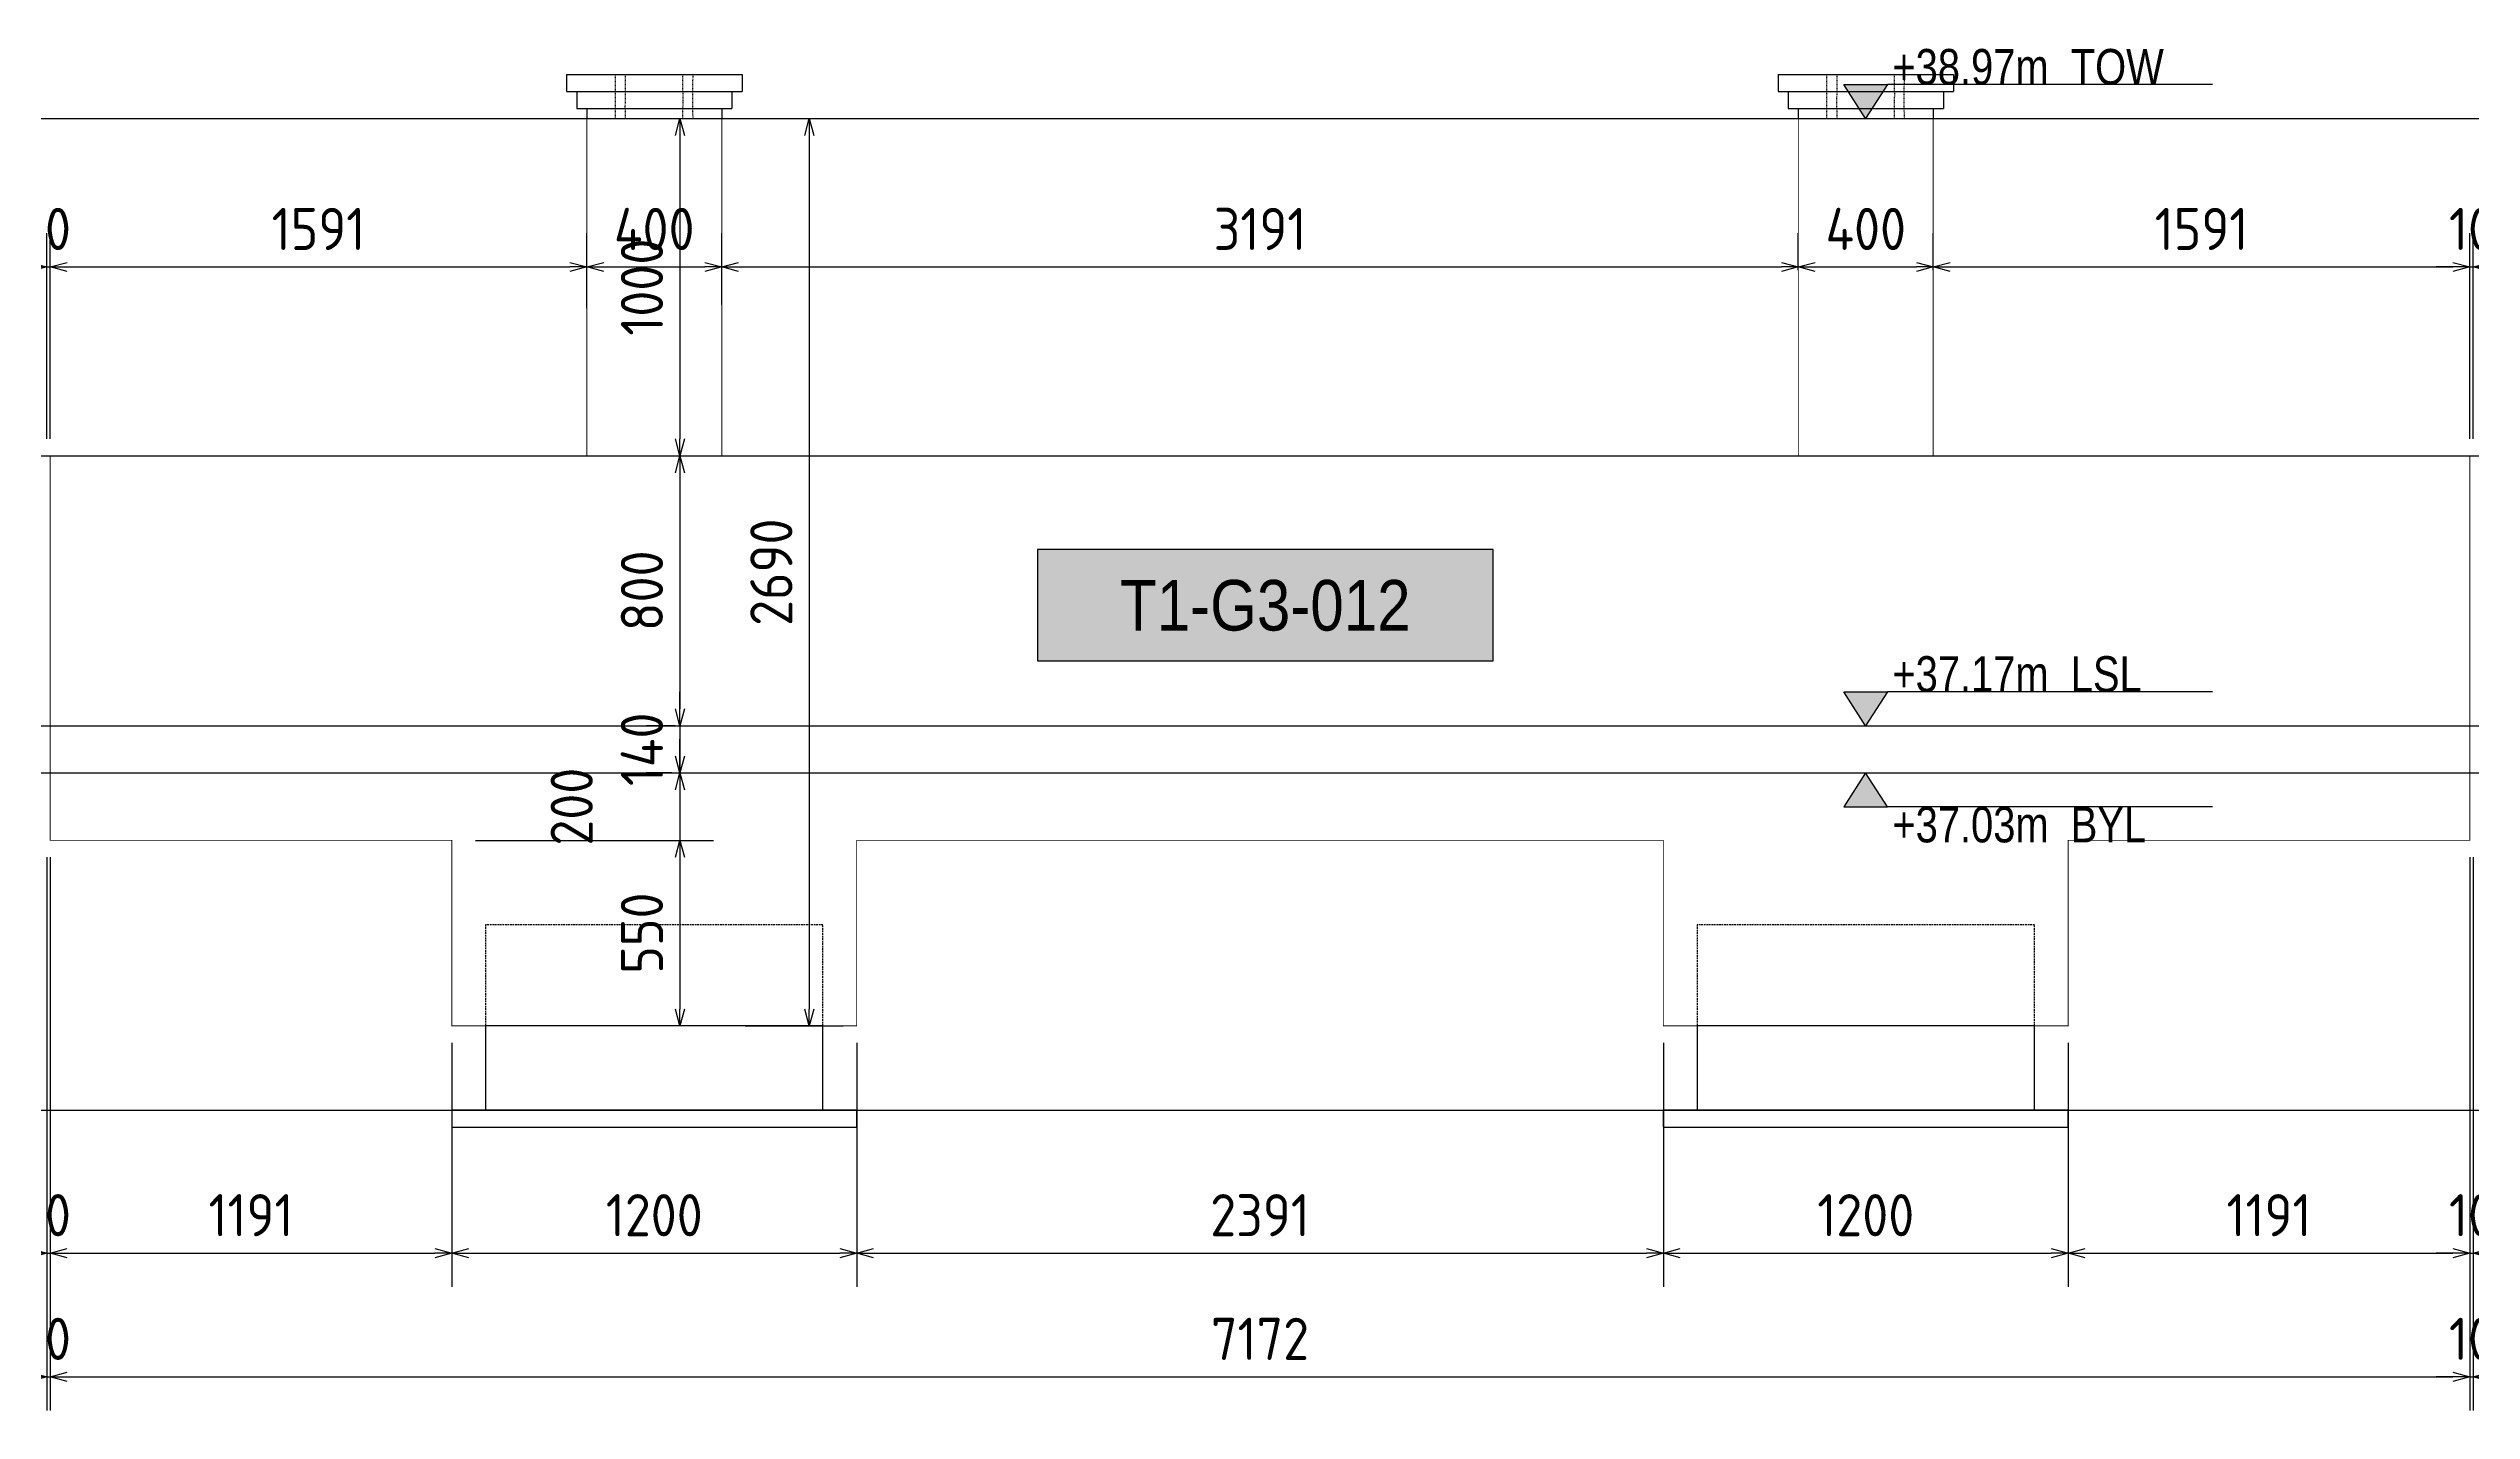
# Model space of a CAD drawing. Header units: centimetres. Extents: x -6122352 to 7132207, y -1694241 to 1947892.
# Drawn here: x 3272366 to 3279548, y 82635 to 86673 of the extents above; entities that cross this region are included whole.
import ezdxf
from ezdxf.enums import TextEntityAlignment as Align

# ---------------------------------------------------------------- set-up
doc = ezdxf.new("R2010")
doc.units = ezdxf.units.CM
doc.header["$MEASUREMENT"] = 0
doc.header["$PDMODE"] = 66
doc.header["$PDSIZE"] = 100
for name, pattern in [('23585-XR-AR-END-SETTING OUT PLAN$0$HIDDEN', [0.375, 0.25, -0.125]), ('DASHED2', [0.375, 0.25, -0.125]), ('DXK_LINE_DOT2', [3.9198, 1.9599, -1.9599])]:
    doc.linetypes.add(name, pattern=pattern)
for name, color, linetype in [('@MI-TYPE-01', 30, 'Continuous'), ('JML-Dimension', 1, 'Continuous'), ('PANEL-TAGS', 7, 'Continuous'), ('SECTION', 130, 'Continuous')]:
    doc.layers.add(name, color=color, linetype=linetype)
doc.styles.add('PANELTAG_STYLE', font='arial.ttf')
doc.styles.add('Schueco-BEMSTIL', font='isocpeur.ttf', dxfattribs={"width": 0.9})
doc.styles.add('txt-Pisa-std', font='arial.ttf', dxfattribs={"width": 0.8})
doc.dimstyles.new('MI- JWC-TXT-2.5 MM', dxfattribs={"dimscale": 1.5, "dimtxt": 2.5, "dimasz": 1, "dimexe": 2, "dimexo": 1, "dimgap": 1, "dimtad": 1, "dimdec": 0, "dimdsep": 46, "dimtxsty": 'Schueco-BEMSTIL', "dimblk": 'OPEN30', "dimcen": 0, "dimdle": 2, "dimclrd": 140, "dimclre": 8, "dimclrt": 40, "dimadec": 0, "dimazin": 2, "dimtfac": 1, "dimtdec": 0, "dimtix": 1, "dimtmove": 2, "dimatfit": 3, "dimldrblk": 'OPEN', "dimfxl": 2, "dimlwd": -1, "dimlwe": -1, "dimarcsym": 0})

# ---------------------------------------------------------------- blocks, each defined once
blk = doc.blocks.new('T1-FOOTING ELEVATION')
at = {"color": 9}
blk.add_lwpolyline([(-600, -250), (600, -250), (600, -300), (-600, -300)], close=True, dxfattribs=at)
at = {"layer": '@MI-TYPE-01', "color": 114, "linetype": '23585-XR-AR-END-SETTING OUT PLAN$0$HIDDEN', "ltscale": 20, "true_color": 0x139b48}
blk.add_lwpolyline([(-500, 0), (-500, 300), (500, 300), (500, 0)], dxfattribs=at)
at = {"layer": '@MI-TYPE-01', "color": 114, "true_color": 0x139b48}
blk.add_lwpolyline([(-500, 0), (500, 0), (500, -250), (-500, -250)], close=True, dxfattribs=at)
blk = doc.blocks.new('_Open30')
at = {"color": 0, "linetype": 'ByBlock', "lineweight": -2}
for p, q in [((-1, 0.27), (0, 0)), ((0, 0), (-1, -0.27)), ((0, 0), (-1, 0))]:
    blk.add_line(p, q, dxfattribs=at)
blk = doc.blocks.new('*D4516')
at = {"layer": '@MI-TYPE-01', "color": 8, "transparency": 16777216}
for p, q in [((3272361.1, 84275.5), (3272361.1, 83002)), ((3272371.1, 84275.5), (3272371.1, 83002))]:
    blk.add_line(p, q, dxfattribs=at)
at = {"layer": '@MI-TYPE-01', "color": 140, "transparency": 16777216}
for p, q in [((3272311.1, 83102), (3272261.1, 83102)), ((3272361.1, 83102), (3272371.1, 83102)), ((3272421.1, 83102), (3272471.1, 83102))]:
    blk.add_line(p, q, dxfattribs=at)
at = {"layer": 'Defpoints', "color": 0, "transparency": 16777216}
for p in [(3272361.1, 84325.5), (3272371.1, 84325.5), (3272371.1, 83102)]:
    blk.add_point(p, dxfattribs=at)
at = {"layer": '@MI-TYPE-01', "color": 140, "transparency": 16777216, "xscale": 50, "yscale": 50, "zscale": 50}
blk.add_blockref('_Open30', (3272361.1, 83102), dxfattribs=at)
at = {"layer": '@MI-TYPE-01', "color": 140, "transparency": 16777216, "xscale": 50, "yscale": 50, "zscale": 50, "rotation": 180}
blk.add_blockref('_Open30', (3272371.1, 83102), dxfattribs=at)
at = {"layer": '@MI-TYPE-01', "color": 40, "transparency": 16777216, "insert": (3272366.1, 83214.5), "char_height": 125, "attachment_point": 5, "style": 'Schueco-BEMSTIL'}
blk.add_mtext('10', dxfattribs=at)
blk = doc.blocks.new('_Open')
at = {"color": 0, "linetype": 'ByBlock', "lineweight": -2}
for p, q in [((-1, 0.2), (0, 0)), ((-1, -0.2), (0, 0)), ((0, 0), (-1, 0))]:
    blk.add_line(p, q, dxfattribs=at)
blk = doc.blocks.new('*D4517')
at = {"layer": '@MI-TYPE-01', "color": 8, "transparency": 16777216}
for p, q in [((3272371.1, 84275.5), (3272371.1, 83002)), ((3273561.8, 83725.5), (3273561.8, 83002))]:
    blk.add_line(p, q, dxfattribs=at)
at = {"layer": '@MI-TYPE-01', "color": 140, "transparency": 16777216}
blk.add_line((3272421.1, 83102), (3273511.8, 83102), dxfattribs=at)
at = {"layer": 'Defpoints', "color": 0, "transparency": 16777216}
for p in [(3272371.1, 84325.5), (3273561.8, 83775.5), (3273561.8, 83102)]:
    blk.add_point(p, dxfattribs=at)
at = {"layer": '@MI-TYPE-01', "color": 140, "transparency": 16777216, "xscale": 50, "yscale": 50, "zscale": 50, "rotation": 180}
blk.add_blockref('_Open30', (3272371.1, 83102), dxfattribs=at)
at = {"layer": '@MI-TYPE-01', "color": 140, "transparency": 16777216, "xscale": 50, "yscale": 50, "zscale": 50}
blk.add_blockref('_Open30', (3273561.8, 83102), dxfattribs=at)
at = {"layer": '@MI-TYPE-01', "color": 40, "transparency": 16777216, "insert": (3272966.5, 83214.5), "char_height": 125, "attachment_point": 5, "style": 'Schueco-BEMSTIL'}
blk.add_mtext('1191', dxfattribs=at)
blk = doc.blocks.new('*D4518')
at = {"layer": '@MI-TYPE-01', "color": 8, "transparency": 16777216}
for p, q in [((3273561.8, 83725.5), (3273561.8, 83002)), ((3274761.8, 83725.5), (3274761.8, 83002))]:
    blk.add_line(p, q, dxfattribs=at)
at = {"layer": '@MI-TYPE-01', "color": 140, "transparency": 16777216}
blk.add_line((3273611.8, 83102), (3274711.8, 83102), dxfattribs=at)
at = {"layer": 'Defpoints', "color": 0, "transparency": 16777216}
for p in [(3273561.8, 83775.5), (3274761.8, 83775.5), (3274761.8, 83102)]:
    blk.add_point(p, dxfattribs=at)
at = {"layer": '@MI-TYPE-01', "color": 140, "transparency": 16777216, "xscale": 50, "yscale": 50, "zscale": 50, "rotation": 180}
blk.add_blockref('_Open30', (3273561.8, 83102), dxfattribs=at)
at = {"layer": '@MI-TYPE-01', "color": 140, "transparency": 16777216, "xscale": 50, "yscale": 50, "zscale": 50}
blk.add_blockref('_Open30', (3274761.8, 83102), dxfattribs=at)
at = {"layer": '@MI-TYPE-01', "color": 40, "transparency": 16777216, "insert": (3274161.8, 83214.5), "char_height": 125, "attachment_point": 5, "style": 'Schueco-BEMSTIL'}
blk.add_mtext('1200', dxfattribs=at)
blk = doc.blocks.new('*D4519')
at = {"layer": '@MI-TYPE-01', "color": 8, "transparency": 16777216}
for p, q in [((3274761.8, 83725.5), (3274761.8, 83002)), ((3277152.7, 83725.5), (3277152.7, 83002))]:
    blk.add_line(p, q, dxfattribs=at)
at = {"layer": '@MI-TYPE-01', "color": 140, "transparency": 16777216}
blk.add_line((3274811.8, 83102), (3277102.7, 83102), dxfattribs=at)
at = {"layer": 'Defpoints', "color": 0, "transparency": 16777216}
for p in [(3274761.8, 83775.5), (3277152.7, 83775.5), (3277152.7, 83102)]:
    blk.add_point(p, dxfattribs=at)
at = {"layer": '@MI-TYPE-01', "color": 140, "transparency": 16777216, "xscale": 50, "yscale": 50, "zscale": 50, "rotation": 180}
blk.add_blockref('_Open30', (3274761.8, 83102), dxfattribs=at)
at = {"layer": '@MI-TYPE-01', "color": 140, "transparency": 16777216, "xscale": 50, "yscale": 50, "zscale": 50}
blk.add_blockref('_Open30', (3277152.7, 83102), dxfattribs=at)
at = {"layer": '@MI-TYPE-01', "color": 40, "transparency": 16777216, "insert": (3275957.2, 83214.5), "char_height": 125, "attachment_point": 5, "style": 'Schueco-BEMSTIL'}
blk.add_mtext('2391', dxfattribs=at)
blk = doc.blocks.new('*D4520')
at = {"layer": '@MI-TYPE-01', "color": 8, "transparency": 16777216}
for p, q in [((3277152.7, 83725.5), (3277152.7, 83002)), ((3278352.7, 83725.5), (3278352.7, 83002))]:
    blk.add_line(p, q, dxfattribs=at)
at = {"layer": '@MI-TYPE-01', "color": 140, "transparency": 16777216}
blk.add_line((3277202.7, 83102), (3278302.7, 83102), dxfattribs=at)
at = {"layer": 'Defpoints', "color": 0, "transparency": 16777216}
for p in [(3277152.7, 83775.5), (3278352.7, 83775.5), (3278352.7, 83102)]:
    blk.add_point(p, dxfattribs=at)
at = {"layer": '@MI-TYPE-01', "color": 140, "transparency": 16777216, "xscale": 50, "yscale": 50, "zscale": 50, "rotation": 180}
blk.add_blockref('_Open30', (3277152.7, 83102), dxfattribs=at)
at = {"layer": '@MI-TYPE-01', "color": 140, "transparency": 16777216, "xscale": 50, "yscale": 50, "zscale": 50}
blk.add_blockref('_Open30', (3278352.7, 83102), dxfattribs=at)
at = {"layer": '@MI-TYPE-01', "color": 40, "transparency": 16777216, "insert": (3277752.7, 83214.5), "char_height": 125, "attachment_point": 5, "style": 'Schueco-BEMSTIL'}
blk.add_mtext('1200', dxfattribs=at)
blk = doc.blocks.new('*D4521')
at = {"layer": '@MI-TYPE-01', "color": 8, "transparency": 16777216}
for p, q in [((3279543.2, 84275.5), (3279543.2, 83002)), ((3278352.7, 83725.5), (3278352.7, 83002))]:
    blk.add_line(p, q, dxfattribs=at)
at = {"layer": '@MI-TYPE-01', "color": 140, "transparency": 16777216}
blk.add_line((3278402.7, 83102), (3279493.2, 83102), dxfattribs=at)
at = {"layer": 'Defpoints', "color": 0, "transparency": 16777216}
for p in [(3279543.2, 84325.5), (3278352.7, 83775.5), (3279543.2, 83102)]:
    blk.add_point(p, dxfattribs=at)
at = {"layer": '@MI-TYPE-01', "color": 140, "transparency": 16777216, "xscale": 50, "yscale": 50, "zscale": 50, "rotation": 180}
blk.add_blockref('_Open30', (3278352.7, 83102), dxfattribs=at)
at = {"layer": '@MI-TYPE-01', "color": 140, "transparency": 16777216, "xscale": 50, "yscale": 50, "zscale": 50}
blk.add_blockref('_Open30', (3279543.2, 83102), dxfattribs=at)
at = {"layer": '@MI-TYPE-01', "color": 40, "transparency": 16777216, "insert": (3278947.9, 83214.5), "char_height": 125, "attachment_point": 5, "style": 'Schueco-BEMSTIL'}
blk.add_mtext('1191', dxfattribs=at)
blk = doc.blocks.new('*D4522')
at = {"layer": '@MI-TYPE-01', "color": 8, "transparency": 16777216}
for p, q in [((3279543.2, 84275.5), (3279543.2, 83002)), ((3279553.2, 84275.5), (3279553.2, 83002))]:
    blk.add_line(p, q, dxfattribs=at)
at = {"layer": '@MI-TYPE-01', "color": 140, "transparency": 16777216}
for p, q in [((3279493.2, 83102), (3279443.2, 83102)), ((3279543.2, 83102), (3279553.2, 83102)), ((3279603.2, 83102), (3279653.2, 83102))]:
    blk.add_line(p, q, dxfattribs=at)
at = {"layer": 'Defpoints', "color": 0, "transparency": 16777216}
for p in [(3279543.2, 84325.5), (3279553.2, 84325.5), (3279553.2, 83102)]:
    blk.add_point(p, dxfattribs=at)
at = {"layer": '@MI-TYPE-01', "color": 140, "transparency": 16777216, "xscale": 50, "yscale": 50, "zscale": 50}
blk.add_blockref('_Open30', (3279543.2, 83102), dxfattribs=at)
at = {"layer": '@MI-TYPE-01', "color": 140, "transparency": 16777216, "xscale": 50, "yscale": 50, "zscale": 50, "rotation": 180}
blk.add_blockref('_Open30', (3279553.2, 83102), dxfattribs=at)
at = {"layer": '@MI-TYPE-01', "color": 40, "transparency": 16777216, "insert": (3279548.2, 83214.5), "char_height": 125, "attachment_point": 5, "style": 'Schueco-BEMSTIL'}
blk.add_mtext('10', dxfattribs=at)
blk = doc.blocks.new('*D4544')
at = {"layer": '@MI-TYPE-01', "color": 8, "transparency": 16777216}
for p, q in [((3272361.1, 84275.5), (3272361.1, 82635.4)), ((3272371.1, 84275.5), (3272371.1, 82635.4))]:
    blk.add_line(p, q, dxfattribs=at)
at = {"layer": '@MI-TYPE-01', "color": 140, "transparency": 16777216}
for p, q in [((3272311.1, 82735.4), (3272261.1, 82735.4)), ((3272361.1, 82735.4), (3272371.1, 82735.4)), ((3272421.1, 82735.4), (3272471.1, 82735.4))]:
    blk.add_line(p, q, dxfattribs=at)
at = {"layer": 'Defpoints', "color": 0, "transparency": 16777216}
for p in [(3272361.1, 84325.5), (3272371.1, 84325.5), (3272371.1, 82735.4)]:
    blk.add_point(p, dxfattribs=at)
at = {"layer": '@MI-TYPE-01', "color": 140, "transparency": 16777216, "xscale": 50, "yscale": 50, "zscale": 50}
blk.add_blockref('_Open30', (3272361.1, 82735.4), dxfattribs=at)
at = {"layer": '@MI-TYPE-01', "color": 140, "transparency": 16777216, "xscale": 50, "yscale": 50, "zscale": 50, "rotation": 180}
blk.add_blockref('_Open30', (3272371.1, 82735.4), dxfattribs=at)
at = {"layer": '@MI-TYPE-01', "color": 40, "transparency": 16777216, "insert": (3272366.1, 82847.9), "char_height": 125, "attachment_point": 5, "style": 'Schueco-BEMSTIL'}
blk.add_mtext('10', dxfattribs=at)
blk = doc.blocks.new('*D4545')
at = {"layer": '@MI-TYPE-01', "color": 8, "transparency": 16777216}
for p, q in [((3272371.1, 84275.5), (3272371.1, 82635.4)), ((3279543.2, 84275.5), (3279543.2, 82635.4))]:
    blk.add_line(p, q, dxfattribs=at)
at = {"layer": '@MI-TYPE-01', "color": 140, "transparency": 16777216}
blk.add_line((3272421.1, 82735.4), (3279493.2, 82735.4), dxfattribs=at)
at = {"layer": 'Defpoints', "color": 0, "transparency": 16777216}
for p in [(3272371.1, 84325.5), (3279543.2, 84325.5), (3279543.2, 82735.4)]:
    blk.add_point(p, dxfattribs=at)
at = {"layer": '@MI-TYPE-01', "color": 140, "transparency": 16777216, "xscale": 50, "yscale": 50, "zscale": 50, "rotation": 180}
blk.add_blockref('_Open30', (3272371.1, 82735.4), dxfattribs=at)
at = {"layer": '@MI-TYPE-01', "color": 140, "transparency": 16777216, "xscale": 50, "yscale": 50, "zscale": 50}
blk.add_blockref('_Open30', (3279543.2, 82735.4), dxfattribs=at)
at = {"layer": '@MI-TYPE-01', "color": 40, "transparency": 16777216, "insert": (3275957.2, 82847.9), "char_height": 125, "attachment_point": 5, "style": 'Schueco-BEMSTIL'}
blk.add_mtext('7172', dxfattribs=at)
blk = doc.blocks.new('*D4546')
at = {"layer": '@MI-TYPE-01', "color": 8, "transparency": 16777216}
for p, q in [((3279543.2, 84275.5), (3279543.2, 82635.4)), ((3279553.2, 84275.5), (3279553.2, 82635.4))]:
    blk.add_line(p, q, dxfattribs=at)
at = {"layer": '@MI-TYPE-01', "color": 140, "transparency": 16777216}
for p, q in [((3279493.2, 82735.4), (3279443.2, 82735.4)), ((3279543.2, 82735.4), (3279553.2, 82735.4)), ((3279603.2, 82735.4), (3279653.2, 82735.4))]:
    blk.add_line(p, q, dxfattribs=at)
at = {"layer": 'Defpoints', "color": 0, "transparency": 16777216}
for p in [(3279543.2, 84325.5), (3279553.2, 84325.5), (3279553.2, 82735.4)]:
    blk.add_point(p, dxfattribs=at)
at = {"layer": '@MI-TYPE-01', "color": 140, "transparency": 16777216, "xscale": 50, "yscale": 50, "zscale": 50}
blk.add_blockref('_Open30', (3279543.2, 82735.4), dxfattribs=at)
at = {"layer": '@MI-TYPE-01', "color": 140, "transparency": 16777216, "xscale": 50, "yscale": 50, "zscale": 50, "rotation": 180}
blk.add_blockref('_Open30', (3279553.2, 82735.4), dxfattribs=at)
at = {"layer": '@MI-TYPE-01', "color": 40, "transparency": 16777216, "insert": (3279548.2, 82847.9), "char_height": 125, "attachment_point": 5, "style": 'Schueco-BEMSTIL'}
blk.add_mtext('10', dxfattribs=at)
blk = doc.blocks.new('PANELTAG')
at = {"layer": 'PANEL-TAGS', "color": 1}
blk.add_lwpolyline([(-13.5, -3.3), (13.5, -3.3), (13.5, 3.3), (-13.5, 3.3)], close=True, dxfattribs=at)
at = {"layer": 'PANEL-TAGS', "color": 40, "true_color": 0xffd700}
blk.add_solid([(-13.5, -3.3), (13.5, -3.3), (-13.5, 3.3), (13.5, 3.3)], dxfattribs=at)
at = {"layer": 'PANEL-TAGS', "color": 5, "style": 'PANELTAG_STYLE', "width": 0.85}
blk.add_attdef('TAGNO', text='', height=3, dxfattribs=at).set_placement((0, 0), align=Align.MIDDLE)
blk = doc.blocks.new('*U2058')
at = {"layer": 'JML-Dimension'}
h = blk.add_hatch(color=10, dxfattribs=at)
h.dxf.hatch_style = 1
h.paths.add_polyline_path([(0, 0), (-1.54, 2.37), (1.54, 2.37)])
blk.add_line((24.31, 2.37), (1.54, 2.37), dxfattribs=at)
blk.add_lwpolyline([(0, 0), (-1.54, 2.37), (1.54, 2.37), (0, 0)], dxfattribs=at)
at = {"color": 5, "style": 'txt-Pisa-std', "width": 0.8}
blk.add_attdef('+0.0', text='', height=2.5, dxfattribs=at).set_placement((1.87, 2.37), align=Align.BOTTOM_LEFT)
blk = doc.blocks.new('*D4660')
at = {"layer": '@MI-TYPE-01', "color": 8, "transparency": 16777216}
for p, q in [((3272361.1, 85515.5), (3272361.1, 86125.6)), ((3272371.1, 85515.5), (3272371.1, 86125.6))]:
    blk.add_line(p, q, dxfattribs=at)
at = {"layer": '@MI-TYPE-01', "color": 140, "transparency": 16777216}
for p, q in [((3272311.1, 86025.6), (3272261.1, 86025.6)), ((3272361.1, 86025.6), (3272371.1, 86025.6)), ((3272421.1, 86025.6), (3272471.1, 86025.6))]:
    blk.add_line(p, q, dxfattribs=at)
at = {"layer": 'Defpoints', "color": 0, "transparency": 16777216}
for p in [(3272371.1, 86025.6), (3272361.1, 85465.5), (3272371.1, 85465.5)]:
    blk.add_point(p, dxfattribs=at)
at = {"layer": '@MI-TYPE-01', "color": 140, "transparency": 16777216, "xscale": 50, "yscale": 50, "zscale": 50}
blk.add_blockref('_Open30', (3272361.1, 86025.6), dxfattribs=at)
at = {"layer": '@MI-TYPE-01', "color": 140, "transparency": 16777216, "xscale": 50, "yscale": 50, "zscale": 50, "rotation": 180}
blk.add_blockref('_Open30', (3272371.1, 86025.6), dxfattribs=at)
at = {"layer": '@MI-TYPE-01', "color": 40, "transparency": 16777216, "insert": (3272366.1, 86138.1), "char_height": 125, "attachment_point": 5, "style": 'Schueco-BEMSTIL'}
blk.add_mtext('10', dxfattribs=at)
blk = doc.blocks.new('*D4661')
at = {"layer": '@MI-TYPE-01', "color": 8, "transparency": 16777216}
for p, q in [((3272371.1, 85515.5), (3272371.1, 86125.6)), ((3273961.8, 85902.8), (3273961.8, 86125.6))]:
    blk.add_line(p, q, dxfattribs=at)
at = {"layer": '@MI-TYPE-01', "color": 140, "transparency": 16777216}
blk.add_line((3272421.1, 86025.6), (3273911.8, 86025.6), dxfattribs=at)
at = {"layer": 'Defpoints', "color": 0, "transparency": 16777216}
for p in [(3273961.8, 86025.6), (3273961.8, 85852.8), (3272371.1, 85465.5)]:
    blk.add_point(p, dxfattribs=at)
at = {"layer": '@MI-TYPE-01', "color": 140, "transparency": 16777216, "xscale": 50, "yscale": 50, "zscale": 50, "rotation": 180}
blk.add_blockref('_Open30', (3272371.1, 86025.6), dxfattribs=at)
at = {"layer": '@MI-TYPE-01', "color": 140, "transparency": 16777216, "xscale": 50, "yscale": 50, "zscale": 50}
blk.add_blockref('_Open30', (3273961.8, 86025.6), dxfattribs=at)
at = {"layer": '@MI-TYPE-01', "color": 40, "transparency": 16777216, "insert": (3273166.5, 86138.1), "char_height": 125, "attachment_point": 5, "style": 'Schueco-BEMSTIL'}
blk.add_mtext('1591', dxfattribs=at)
blk = doc.blocks.new('*D4662')
at = {"layer": '@MI-TYPE-01', "color": 8, "transparency": 16777216}
for p, q in [((3273961.8, 85902.8), (3273961.8, 86125.6)), ((3274361.8, 85913.7), (3274361.8, 86125.6))]:
    blk.add_line(p, q, dxfattribs=at)
at = {"layer": '@MI-TYPE-01', "color": 140, "transparency": 16777216}
blk.add_line((3274011.8, 86025.6), (3274311.8, 86025.6), dxfattribs=at)
at = {"layer": 'Defpoints', "color": 0, "transparency": 16777216}
for p in [(3274361.8, 86025.6), (3273961.8, 85852.8), (3274361.8, 85863.7)]:
    blk.add_point(p, dxfattribs=at)
at = {"layer": '@MI-TYPE-01', "color": 140, "transparency": 16777216, "xscale": 50, "yscale": 50, "zscale": 50, "rotation": 180}
blk.add_blockref('_Open30', (3273961.8, 86025.6), dxfattribs=at)
at = {"layer": '@MI-TYPE-01', "color": 140, "transparency": 16777216, "xscale": 50, "yscale": 50, "zscale": 50}
blk.add_blockref('_Open30', (3274361.8, 86025.6), dxfattribs=at)
at = {"layer": '@MI-TYPE-01', "color": 40, "transparency": 16777216, "insert": (3274161.8, 86138.1), "char_height": 125, "attachment_point": 5, "style": 'Schueco-BEMSTIL'}
blk.add_mtext('400', dxfattribs=at)
blk = doc.blocks.new('*D4663')
at = {"layer": '@MI-TYPE-01', "color": 8, "transparency": 16777216}
for p, q in [((3274361.8, 85913.7), (3274361.8, 86125.6)), ((3277552.7, 86015.5), (3277552.7, 86125.6))]:
    blk.add_line(p, q, dxfattribs=at)
at = {"layer": '@MI-TYPE-01', "color": 140, "transparency": 16777216}
blk.add_line((3274411.8, 86025.6), (3277502.7, 86025.6), dxfattribs=at)
at = {"layer": 'Defpoints', "color": 0, "transparency": 16777216}
for p in [(3277552.7, 86025.6), (3277552.7, 85965.5), (3274361.8, 85863.7)]:
    blk.add_point(p, dxfattribs=at)
at = {"layer": '@MI-TYPE-01', "color": 140, "transparency": 16777216, "xscale": 50, "yscale": 50, "zscale": 50, "rotation": 180}
blk.add_blockref('_Open30', (3274361.8, 86025.6), dxfattribs=at)
at = {"layer": '@MI-TYPE-01', "color": 140, "transparency": 16777216, "xscale": 50, "yscale": 50, "zscale": 50}
blk.add_blockref('_Open30', (3277552.7, 86025.6), dxfattribs=at)
at = {"layer": '@MI-TYPE-01', "color": 40, "transparency": 16777216, "insert": (3275957.2, 86138.1), "char_height": 125, "attachment_point": 5, "style": 'Schueco-BEMSTIL'}
blk.add_mtext('3191', dxfattribs=at)
blk = doc.blocks.new('*D4664')
at = {"layer": '@MI-TYPE-01', "color": 8, "transparency": 16777216}
for p, q in [((3277552.7, 86015.5), (3277552.7, 86125.6)), ((3277952.7, 86015.5), (3277952.7, 86125.6))]:
    blk.add_line(p, q, dxfattribs=at)
at = {"layer": '@MI-TYPE-01', "color": 140, "transparency": 16777216}
blk.add_line((3277602.7, 86025.6), (3277902.7, 86025.6), dxfattribs=at)
at = {"layer": 'Defpoints', "color": 0, "transparency": 16777216}
for p in [(3277952.7, 86025.6), (3277552.7, 85965.5), (3277952.7, 85965.5)]:
    blk.add_point(p, dxfattribs=at)
at = {"layer": '@MI-TYPE-01', "color": 140, "transparency": 16777216, "xscale": 50, "yscale": 50, "zscale": 50, "rotation": 180}
blk.add_blockref('_Open30', (3277552.7, 86025.6), dxfattribs=at)
at = {"layer": '@MI-TYPE-01', "color": 140, "transparency": 16777216, "xscale": 50, "yscale": 50, "zscale": 50}
blk.add_blockref('_Open30', (3277952.7, 86025.6), dxfattribs=at)
at = {"layer": '@MI-TYPE-01', "color": 40, "transparency": 16777216, "insert": (3277752.7, 86138.1), "char_height": 125, "attachment_point": 5, "style": 'Schueco-BEMSTIL'}
blk.add_mtext('400', dxfattribs=at)
blk = doc.blocks.new('*D4665')
at = {"layer": '@MI-TYPE-01', "color": 8, "transparency": 16777216}
for p, q in [((3277952.7, 86015.5), (3277952.7, 86125.6)), ((3279543.2, 85515.5), (3279543.2, 86125.6))]:
    blk.add_line(p, q, dxfattribs=at)
at = {"layer": '@MI-TYPE-01', "color": 140, "transparency": 16777216}
blk.add_line((3278002.7, 86025.6), (3279493.2, 86025.6), dxfattribs=at)
at = {"layer": 'Defpoints', "color": 0, "transparency": 16777216}
for p in [(3279543.2, 86025.6), (3277952.7, 85965.5), (3279543.2, 85465.5)]:
    blk.add_point(p, dxfattribs=at)
at = {"layer": '@MI-TYPE-01', "color": 140, "transparency": 16777216, "xscale": 50, "yscale": 50, "zscale": 50, "rotation": 180}
blk.add_blockref('_Open30', (3277952.7, 86025.6), dxfattribs=at)
at = {"layer": '@MI-TYPE-01', "color": 140, "transparency": 16777216, "xscale": 50, "yscale": 50, "zscale": 50}
blk.add_blockref('_Open30', (3279543.2, 86025.6), dxfattribs=at)
at = {"layer": '@MI-TYPE-01', "color": 40, "transparency": 16777216, "insert": (3278747.9, 86138.1), "char_height": 125, "attachment_point": 5, "style": 'Schueco-BEMSTIL'}
blk.add_mtext('1591', dxfattribs=at)
blk = doc.blocks.new('*D4666')
at = {"layer": '@MI-TYPE-01', "color": 8, "transparency": 16777216}
for p, q in [((3279543.2, 85515.5), (3279543.2, 86125.6)), ((3279553.2, 85515.5), (3279553.2, 86125.6))]:
    blk.add_line(p, q, dxfattribs=at)
at = {"layer": '@MI-TYPE-01', "color": 140, "transparency": 16777216}
for p, q in [((3279493.2, 86025.6), (3279443.2, 86025.6)), ((3279543.2, 86025.6), (3279553.2, 86025.6)), ((3279603.2, 86025.6), (3279653.2, 86025.6))]:
    blk.add_line(p, q, dxfattribs=at)
at = {"layer": 'Defpoints', "color": 0, "transparency": 16777216}
for p in [(3279553.2, 86025.6), (3279543.2, 85465.5), (3279553.2, 85465.5)]:
    blk.add_point(p, dxfattribs=at)
at = {"layer": '@MI-TYPE-01', "color": 140, "transparency": 16777216, "xscale": 50, "yscale": 50, "zscale": 50}
blk.add_blockref('_Open30', (3279543.2, 86025.6), dxfattribs=at)
at = {"layer": '@MI-TYPE-01', "color": 140, "transparency": 16777216, "xscale": 50, "yscale": 50, "zscale": 50, "rotation": 180}
blk.add_blockref('_Open30', (3279553.2, 86025.6), dxfattribs=at)
at = {"layer": '@MI-TYPE-01', "color": 40, "transparency": 16777216, "insert": (3279548.2, 86138.1), "char_height": 125, "attachment_point": 5, "style": 'Schueco-BEMSTIL'}
blk.add_mtext('10', dxfattribs=at)
blk = doc.blocks.new('*D4820')
at = {"layer": '@MI-TYPE-01', "color": 8, "transparency": 16777216}
for p, q in [((3274231.6, 86465.5), (3274337.7, 86465.5)), ((3274231.6, 85465.5), (3274337.7, 85465.5))]:
    blk.add_line(p, q, dxfattribs=at)
at = {"layer": '@MI-TYPE-01', "color": 140, "transparency": 16777216}
blk.add_line((3274237.7, 86415.5), (3274237.7, 85515.5), dxfattribs=at)
at = {"layer": 'Defpoints', "color": 0, "transparency": 16777216}
for p in [(3274181.6, 86465.5), (3274181.6, 85465.5), (3274237.7, 85465.5)]:
    blk.add_point(p, dxfattribs=at)
at = {"layer": '@MI-TYPE-01', "color": 140, "transparency": 16777216, "xscale": 50, "yscale": 50, "zscale": 50}
for p, rotation in [((3274237.7, 86465.5), 90), ((3274237.7, 85465.5), 270)]:
    blk.add_blockref('_Open30', p, dxfattribs=dict(at, rotation=rotation))
at = {"layer": '@MI-TYPE-01', "color": 40, "transparency": 16777216, "insert": (3274125.2, 85965.5), "char_height": 125, "attachment_point": 5, "rotation": 90, "style": 'Schueco-BEMSTIL'}
blk.add_mtext('1000', dxfattribs=at)
blk = doc.blocks.new('*D4815')
at = {"layer": '@MI-TYPE-01', "color": 8, "transparency": 16777216}
for p, q in [((3274231.6, 85465.5), (3274337.7, 85465.5)), ((3274224, 84665.5), (3274137.7, 84665.5))]:
    blk.add_line(p, q, dxfattribs=at)
at = {"layer": '@MI-TYPE-01', "color": 140, "transparency": 16777216}
blk.add_line((3274237.7, 85415.5), (3274237.7, 84715.5), dxfattribs=at)
at = {"layer": 'Defpoints', "color": 0, "transparency": 16777216}
for p in [(3274181.6, 85465.5), (3274237.7, 84665.5), (3274274, 84665.5)]:
    blk.add_point(p, dxfattribs=at)
at = {"layer": '@MI-TYPE-01', "color": 140, "transparency": 16777216, "xscale": 50, "yscale": 50, "zscale": 50}
for p, rotation in [((3274237.7, 85465.5), 90), ((3274237.7, 84665.5), 270)]:
    blk.add_blockref('_Open30', p, dxfattribs=dict(at, rotation=rotation))
at = {"layer": '@MI-TYPE-01', "color": 40, "transparency": 16777216, "insert": (3274125.2, 85065.5), "char_height": 125, "attachment_point": 5, "rotation": 90, "style": 'Schueco-BEMSTIL'}
blk.add_mtext('800', dxfattribs=at)
blk = doc.blocks.new('*D4816')
at = {"layer": '@MI-TYPE-01', "color": 140, "transparency": 16777216}
for p, q in [((3274237.7, 84715.5), (3274237.7, 84765.5)), ((3274237.7, 84665.5), (3274237.7, 84525.5)), ((3274237.7, 84475.5), (3274237.7, 84425.5))]:
    blk.add_line(p, q, dxfattribs=at)
at = {"layer": '@MI-TYPE-01', "color": 8, "transparency": 16777216}
for p, q in [((3274224, 84665.5), (3274137.7, 84665.5)), ((3274214.2, 84525.5), (3274137.7, 84525.5))]:
    blk.add_line(p, q, dxfattribs=at)
at = {"layer": 'Defpoints', "color": 0, "transparency": 16777216}
for p in [(3274274, 84665.5), (3274237.7, 84525.5), (3274264.2, 84525.5)]:
    blk.add_point(p, dxfattribs=at)
at = {"layer": '@MI-TYPE-01', "color": 140, "transparency": 16777216, "xscale": 50, "yscale": 50, "zscale": 50}
for p, rotation in [((3274237.7, 84665.5), 270), ((3274237.7, 84525.5), 90)]:
    blk.add_blockref('_Open30', p, dxfattribs=dict(at, rotation=rotation))
at = {"layer": '@MI-TYPE-01', "color": 40, "transparency": 16777216, "insert": (3274125.2, 84595.5), "char_height": 125, "attachment_point": 5, "rotation": 90, "style": 'Schueco-BEMSTIL'}
blk.add_mtext('140', dxfattribs=at)
blk = doc.blocks.new('*D4817')
at = {"layer": '@MI-TYPE-01', "color": 140, "transparency": 16777216}
for p, q in [((3274237.7, 84575.5), (3274237.7, 84625.5)), ((3274237.7, 84525.5), (3274237.7, 84325.5)), ((3274237.7, 84275.5), (3274237.7, 84225.5))]:
    blk.add_line(p, q, dxfattribs=at)
at = {"layer": '@MI-TYPE-01', "color": 8, "transparency": 16777216}
for p, q in [((3274214.2, 84525.5), (3274137.7, 84525.5)), ((3273631.6, 84325.5), (3274337.7, 84325.5))]:
    blk.add_line(p, q, dxfattribs=at)
at = {"layer": 'Defpoints', "color": 0, "transparency": 16777216}
for p in [(3274264.2, 84525.5), (3273581.6, 84325.5), (3274237.7, 84325.5)]:
    blk.add_point(p, dxfattribs=at)
at = {"layer": '@MI-TYPE-01', "color": 140, "transparency": 16777216, "xscale": 50, "yscale": 50, "zscale": 50}
for p, rotation in [((3274237.7, 84525.5), 270), ((3274237.7, 84325.5), 90)]:
    blk.add_blockref('_Open30', p, dxfattribs=dict(at, rotation=rotation))
at = {"layer": '@MI-TYPE-01', "color": 40, "transparency": 16777216, "insert": (3273917.1, 84425.5), "char_height": 125, "attachment_point": 5, "rotation": 90, "style": 'Schueco-BEMSTIL'}
blk.add_mtext('200', dxfattribs=at)
blk = doc.blocks.new('*D4818')
at = {"layer": '@MI-TYPE-01', "color": 8, "transparency": 16777216}
for p, q in [((3273631.6, 84325.5), (3274337.7, 84325.5)), ((3274218.4, 83775.5), (3274137.7, 83775.5))]:
    blk.add_line(p, q, dxfattribs=at)
at = {"layer": '@MI-TYPE-01', "color": 140, "transparency": 16777216}
blk.add_line((3274237.7, 84275.5), (3274237.7, 83825.5), dxfattribs=at)
at = {"layer": 'Defpoints', "color": 0, "transparency": 16777216}
for p in [(3273581.6, 84325.5), (3274237.7, 83775.5), (3274268.4, 83775.5)]:
    blk.add_point(p, dxfattribs=at)
at = {"layer": '@MI-TYPE-01', "color": 140, "transparency": 16777216, "xscale": 50, "yscale": 50, "zscale": 50}
for p, rotation in [((3274237.7, 84325.5), 90), ((3274237.7, 83775.5), 270)]:
    blk.add_blockref('_Open30', p, dxfattribs=dict(at, rotation=rotation))
at = {"layer": '@MI-TYPE-01', "color": 40, "transparency": 16777216, "insert": (3274125.2, 84050.5), "char_height": 125, "attachment_point": 5, "rotation": 90, "style": 'Schueco-BEMSTIL'}
blk.add_mtext('550', dxfattribs=at)
blk = doc.blocks.new('*D4819')
at = {"layer": '@MI-TYPE-01', "color": 8, "transparency": 16777216}
for p, q in [((3274431.6, 86465.5), (3274721.3, 86465.5)), ((3274431.6, 83775.5), (3274721.3, 83775.5))]:
    blk.add_line(p, q, dxfattribs=at)
at = {"layer": '@MI-TYPE-01', "color": 140, "transparency": 16777216}
blk.add_line((3274621.3, 86415.5), (3274621.3, 83825.5), dxfattribs=at)
at = {"layer": 'Defpoints', "color": 0, "transparency": 16777216}
for p in [(3274381.6, 86465.5), (3274381.6, 83775.5), (3274621.3, 83775.5)]:
    blk.add_point(p, dxfattribs=at)
at = {"layer": '@MI-TYPE-01', "color": 140, "transparency": 16777216, "xscale": 50, "yscale": 50, "zscale": 50}
for p, rotation in [((3274621.3, 86465.5), 90), ((3274621.3, 83775.5), 270)]:
    blk.add_blockref('_Open30', p, dxfattribs=dict(at, rotation=rotation))
at = {"layer": '@MI-TYPE-01', "color": 40, "transparency": 16777216, "insert": (3274508.8, 85120.5), "char_height": 125, "attachment_point": 5, "rotation": 90, "style": 'Schueco-BEMSTIL'}
blk.add_mtext('2690', dxfattribs=at)
blk = doc.blocks.new('COPING')
at = {"color": 144, "linetype": 'Continuous', "true_color": 0x1571b2}
for p, q in [((-40577.1, 19537.3), (-40057.1, 19537.3)), ((-40577.1, 19537.3), (-40577.1, 19487.3)), ((-40057.1, 19537.3), (-40057.1, 19487.3)), ((-40577.1, 19487.3), (-40057.1, 19487.3)), ((-40547.1, 19487.3), (-40547.1, 19437.3)), ((-40087.1, 19487.3), (-40087.1, 19437.3)), ((-40547.1, 19437.3), (-40087.1, 19437.3)), ((-40517.1, 19437.3), (-40517.1, 19407.3)), ((-40517.1, 19407.3), (-40117.1, 19407.3)), ((-40117.1, 19437.3), (-40117.1, 19407.3))]:
    blk.add_line(p, q, dxfattribs=at)
at = {"color": 144, "linetype": 'DXK_LINE_DOT2', "true_color": 0x1571b2}
for p, q in [((-40432.1, 19437.3), (-40432.1, 19537.3)), ((-40402.1, 19487.3), (-40402.1, 19537.3)), ((-40232.1, 19487.3), (-40232.1, 19537.3)), ((-40203.1, 19487.3), (-40202.1, 19537.3)), ((-40403.1, 19437.9), (-40402.1, 19487)), ((-40232.1, 19437.6), (-40231.1, 19486.8)), ((-40203.1, 19438.4), (-40203.1, 19486.5)), ((-40432.1, 19407.3), (-40432.1, 19437.3)), ((-40402.1, 19407.3), (-40402.1, 19437.3)), ((-40232.1, 19407.3), (-40232.1, 19437.3)), ((-40202.1, 19407.3), (-40203.1, 19437.3))]:
    blk.add_line(p, q, dxfattribs=at)

msp = doc.modelspace()

# ---------------------------------------------------------------- linework, layer by layer
at = {"color": 160, "linetype": 'DASHED2', "ltscale": 5}
for points in [[(3266130.0352, 86465.54021), (3284724.91565, 86465.54021)], [(3266130.0352, 85465.54021), (3284724.91565, 85465.54021)], [(3266130.0352, 84665.54021), (3284724.91565, 84665.54021)], [(3266130.0352, 84525.54021), (3284724.91565, 84525.54021)], [(3266130.0352, 83525.54021), (3284724.91565, 83525.54021)]]:
    msp.add_lwpolyline(points, dxfattribs=at)
at = {"layer": '@MI-TYPE-01', "color": 30, "ltscale": 20, "const_width": 2.5}
msp.add_lwpolyline([(3279543.22951, 84325.54021), (3279543.22951, 85465.54021), (3277952.66748, 85465.54021), (3277952.66748, 86465.54021), (3277552.66748, 86465.54021), (3277552.66748, 85465.54021), (3274361.82442, 85465.54021), (3274361.82442, 86465.54021), (3273961.82442, 86465.54021), (3273961.82442, 85465.54021), (3272371.12189, 85465.54021), (3272371.12189, 84325.54021), (3273561.82442, 84325.54021), (3273561.82442, 83775.54021), (3274761.82442, 83775.54021), (3274761.82442, 84325.54021), (3277152.66748, 84325.54021), (3277152.66748, 83775.54021), (3278352.66748, 83775.54021), (3278352.66748, 84325.54021), (3279543.22951, 84325.54021)], dxfattribs=at)

# ---------------------------------------------------------------- block references
for p in [(3314478.92883, 67058.22201), (3318069.77189, 67058.22201)]:
    msp.add_blockref('COPING', p)
at = {"layer": '@MI-TYPE-01', "color": 30, "xscale": -1}
for p in [(3274161.82442, 83775.54021), (3277752.66748, 83775.54021)]:
    msp.add_blockref('T1-FOOTING ELEVATION', p, dxfattribs=at)
at = {"layer": 'PANEL-TAGS'}
ref = msp.add_blockref('PANELTAG', (3275972.88072, 85022.49797), dxfattribs=dict(at, xscale=50, yscale=50, zscale=50))
ref.add_attrib('TAGNO', 'T1-G3-012', dxfattribs={"color": 5, "height": 150, "style": 'PANELTAG_STYLE', "width": 0.85}).set_placement((3275972.88072, 85022.49797), align=Align.MIDDLE_CENTER)
at = {"layer": 'SECTION', "color": 6}
ref = msp.add_blockref('*U2058', (3277752.37636, 86465.54021), dxfattribs=dict(at, xscale=42.30147098076819, yscale=42.30147098076819, zscale=42.30147098076819))
ref.add_attrib('+0.0', '+38.97m  TOW', (3277831.50501, 86565.79727), dxfattribs={"layer": 'JML-Dimension', "color": 5, "height": 105.7536775, "style": 'txt-Pisa-std', "width": 0.8})
ref = msp.add_blockref('*U2058', (3277752.37636, 84665.54021), dxfattribs=dict(at, xscale=42.30147098076819, yscale=42.30147098076819, zscale=42.30147098076819))
ref.add_attrib('+0.0', '+37.17m  LSL', (3277831.50501, 84765.79727), dxfattribs={"layer": 'JML-Dimension', "color": 5, "height": 105.7536775, "style": 'txt-Pisa-std', "width": 0.8})
ref = msp.add_blockref('*U2058', (3277752.37636, 84525.54021), dxfattribs=dict(at, xscale=-42.30147098076819, yscale=42.30147098076819, zscale=42.30147098076819, rotation=180))
ref.add_attrib('+0.0', '+37.03m  BYL', (3277831.50501, 84319.6016), dxfattribs={"layer": 'JML-Dimension', "color": 5, "height": 105.7536775, "style": 'txt-Pisa-std', "width": 0.8})

# ---------------------------------------------------------------- dimensions: what is measured, and where the dimension line sits
at = {"layer": '@MI-TYPE-01'}
for base, p1, p2, picture, middle in [((3274237.66692, 85465.54021), (3274181.59824, 86465.54021), (3274181.59824, 85465.54021), '*D4820', (3274125.16692, 85965.54021)), ((3274621.25384, 83775.54021), (3274381.59824, 86465.54021), (3274381.59824, 83775.54021), '*D4819', (3274508.75384, 85120.54021)), ((3274237.66692, 84665.54021), (3274181.59824, 85465.54021), (3274273.96626, 84665.54021), '*D4815', (3274125.16692, 85065.54021)), ((3274237.66692, 84525.54021), (3274273.96626, 84665.54021), (3274264.19085, 84525.54021), '*D4816', (3274125.16692, 84595.54021)), ((3274237.66692, 83775.54021), (3273581.59824, 84325.54021), (3274268.36169, 83775.54021), '*D4818', (3274125.16692, 84050.54021))]:
    dim = msp.add_linear_dim(base=base, p1=p1, p2=p2, angle=90, dimstyle='MI- JWC-TXT-2.5 MM', dxfattribs=at)
    dim.commit()
    dim.dimension.update_dxf_attribs({"geometry": picture, "text_midpoint": middle})
for base, p1, p2, picture, middle in [((3272371.12189, 86025.62366), (3272361.12189, 85465.54021), (3272371.12189, 85465.54021), '*D4660', (3272366.12189, 86138.12366)), ((3273961.82442, 86025.62366), (3272371.12189, 85465.54021), (3273961.82442, 85852.79328), '*D4661', (3273166.47315, 86138.12366)), ((3274361.82442, 86025.62366), (3273961.82442, 85852.79328), (3274361.82442, 85863.67953), '*D4662', (3274161.82442, 86138.12366)), ((3277552.66748, 86025.62366), (3274361.82442, 85863.67953), (3277552.66748, 85965.54021), '*D4663', (3275957.24595, 86138.12366)), ((3277952.66748, 86025.62366), (3277552.66748, 85965.54021), (3277952.66748, 85965.54021), '*D4664', (3277752.66748, 86138.12366)), ((3279543.22951, 86025.62366), (3277952.66748, 85965.54021), (3279543.22951, 85465.54021), '*D4665', (3278747.94849, 86138.12366)), ((3279553.22951, 86025.62366), (3279543.22951, 85465.54021), (3279553.22951, 85465.54021), '*D4666', (3279548.22951, 86138.12366)), ((3272371.12189, 83102.02386), (3272361.12189, 84325.54021), (3272371.12189, 84325.54021), '*D4516', (3272366.12189, 83214.52386)), ((3272371.12189, 82735.36169), (3272361.12189, 84325.54021), (3272371.12189, 84325.54021), '*D4544', (3272366.12189, 82847.86169)), ((3273561.82442, 83102.02386), (3272371.12189, 84325.54021), (3273561.82442, 83775.54021), '*D4517', (3272966.47315, 83214.52386)), ((3279543.22951, 82735.36169), (3272371.12189, 84325.54021), (3279543.22951, 84325.54021), '*D4545', (3275957.1757, 82847.86169)), ((3279543.22951, 83102.02386), (3278352.66748, 83775.54021), (3279543.22951, 84325.54021), '*D4521', (3278947.94849, 83214.52386)), ((3279553.22951, 83102.02386), (3279543.22951, 84325.54021), (3279553.22951, 84325.54021), '*D4522', (3279548.22951, 83214.52386)), ((3279553.22951, 82735.36169), (3279543.22951, 84325.54021), (3279553.22951, 84325.54021), '*D4546', (3279548.22951, 82847.86169)), ((3274761.82442, 83102.02386), (3273561.82442, 83775.54021), (3274761.82442, 83775.54021), '*D4518', (3274161.82442, 83214.52386)), ((3277152.66748, 83102.02386), (3274761.82442, 83775.54021), (3277152.66748, 83775.54021), '*D4519', (3275957.24595, 83214.52386)), ((3278352.66748, 83102.02386), (3277152.66748, 83775.54021), (3278352.66748, 83775.54021), '*D4520', (3277752.66748, 83214.52386))]:
    dim = msp.add_linear_dim(base=base, p1=p1, p2=p2, dimstyle='MI- JWC-TXT-2.5 MM', dxfattribs=at)
    dim.commit()
    dim.dimension.update_dxf_attribs({"geometry": picture, "text_midpoint": middle})
dim = msp.add_linear_dim(base=(3274237.66692, 84325.54021), p1=(3274264.19085, 84525.54021), p2=(3273581.59824, 84325.54021), angle=90, dimstyle='MI- JWC-TXT-2.5 MM', dxfattribs=at)
dim.commit()
dim.dimension.update_dxf_attribs({"geometry": '*D4817', "text_midpoint": (3273917.09877, 84425.54021), "dimtype": 160})

doc.saveas('drawing.dxf')
